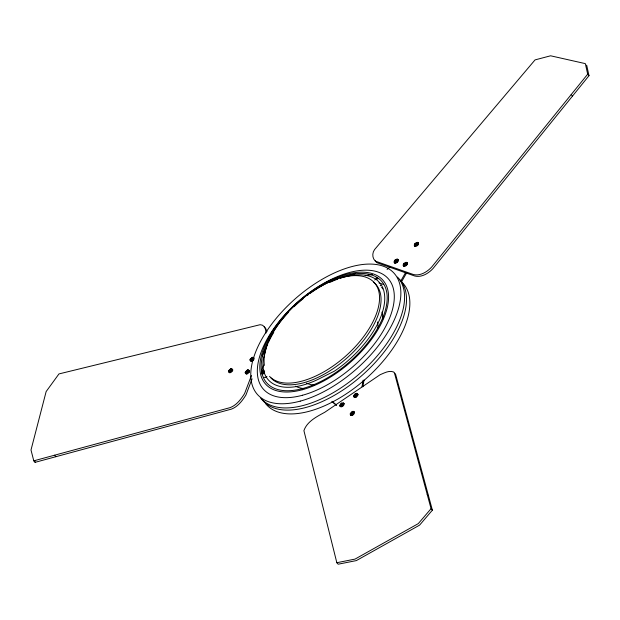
<?xml version="1.0" encoding="UTF-8"?>
<svg xmlns="http://www.w3.org/2000/svg" width="620" height="620" viewBox="0 0 620 620"><rect width="100%" height="100%" fill="white"/><g stroke="black" fill="none" stroke-linecap="round" stroke-linejoin="round"><path stroke-width="0.93" d="M229.857 372.62L230.353 371.303L229.881 370.768L228.501 371.147L228.865 372.093L230.152 372.612L231.012 371.132L232.593 370.419L232.206 369.094L231.268 368.652L230.772 369.969L231.245 370.504L232.624 370.132M229.005 371.396L228.501 371.147M247.085 372.543L246.605 372.008L245.226 372.38L245.171 372.884L246.876 373.852L247.737 372.364L249.116 371.992L249.356 371.365L248.512 369.884L248 369.892L246.582 373.86M245.729 372.628L245.226 372.38M251.86 359.933L251.387 359.399L250.007 359.778L249.953 360.274L251.658 361.243L251.542 360.538L253.425 358.848L253.898 359.383M253.658 358.228L252.278 358.6L252.751 359.135L254.138 358.763L253.712 357.724L252.774 357.283L251.363 361.251M362.995 382.788L363.049 382.284M397.753 259.555L397.575 261.795L395.831 261.221L394.708 262.547L395.18 263.082L393.995 262.105L394.436 260.733L395.854 261.601L394.731 262.926M406.829 262.74L406.387 264.12L406.86 264.655L406.332 265.283L404.907 264.415L403.791 265.74L403.969 266.282L403.07 265.298L403.512 263.926L404.938 264.794M417.965 242.776L417.787 245.016L416.043 244.443L414.92 245.768L415.392 246.303L414.199 245.326L414.648 243.954L416.067 244.822L414.943 246.148M340.318 405.999L339.899 404.961L341.031 403.527L341.767 405.015L340.287 406.286M342.356 405.418L342.101 404.465L343.542 403.488L342.356 405.418L342.504 406.247L341.674 405.883L341.411 404.93L339.969 405.914L340.442 406.449L339.969 405.914M350.672 414.61L350.254 413.571L351.393 412.137L352.121 413.625L350.649 414.896M354.183 396.591L353.757 395.552L354.896 394.119L355.624 395.606L354.152 396.878M352.71 414.028L352.454 413.075L353.904 412.099L352.71 414.028L353.183 414.563L352.501 415.028L351.772 413.54L350.323 414.524L350.796 415.059L352.245 414.075L351.772 413.54M356.213 396.01L355.958 395.056L357.407 394.08L356.213 396.01L356.361 396.839L355.531 396.474L355.276 395.521L353.826 396.506L354.299 397.04L353.826 396.506M362.003 386.826L363.119 380.184M362.901 386.717L364.017 380.076M229.385 372.085L229.881 370.768M228.733 370.52L230.121 370.148L230.617 368.83L231.09 369.365L230.594 370.683L229.206 371.054L228.733 370.52L230.617 368.83M230.508 372.442L230.036 371.907L230.531 370.59L231.919 370.218L232.392 370.752M246.109 373.325L246.605 372.008M247.318 371.923L245.938 372.295L245.466 371.76L246.845 371.38L247.341 370.07L248.473 370.427L248 369.892M250.891 360.716L251.387 359.399M251.627 358.779L252.1 359.313L250.72 359.685L250.24 359.151L251.627 358.779L252.123 357.461L253.254 357.817L252.774 357.283M251.441 375.534L244.621 393.499C241.017 399.203 236.693 405.085 230.183 407.611L33.782 460.838L31 449.996L46.144 391.561L58.954 373.93L260.137 324.702C264.601 324.601 265.941 329.507 266.026 333.079M252.084 378.828L245.946 394.994C242.335 400.698 238.01 406.581 231.5 409.099L35.108 462.334L33.782 460.838M263.089 372.031L263.585 370.714L263.113 370.179L262.609 371.496L263.5 372.473M262.353 373.969L262.849 372.651L262.376 372.116L261.88 373.434L263.004 373.79L262.531 373.256L263.027 371.938M263.74 371.853L263.267 371.318L263.763 370.001M400.838 280.914L405.612 272.49M401.574 281.751L406.836 272.49M231.919 370.218L230.036 371.907M250.24 359.151L252.123 357.461M250.72 359.685L250.48 360.313L250.007 359.778M245.466 371.76L247.341 370.07M249.116 371.992L248.643 371.458L246.76 373.147L247.24 373.682M266.933 376.51L266.05 377.317A0.984 0.504 -41.5 0 1 265.616 377.417L263.709 377.332M587.675 74.191L431.706 267.019C426.839 272.335 418.818 277.039 411.548 273.877L375.34 261.121C372.147 258.129 372 252.983 374.604 249.542L535.044 59.9L550.599 55.792L585.342 63.627L587.675 74.191L589 75.686L433.024 268.507C428.157 273.823 420.143 278.535 412.866 275.365L376.666 262.609L375.232 260.764M394.258 262.392L395.382 261.067M397.032 259.106L394.963 260.106L395.917 260.439L397.032 259.106L397.808 259.64M397.784 261.462L396.358 260.594L397.482 259.269L397.955 259.803L397.482 259.269M394.963 260.106L396.389 260.974L397.513 259.648M414.47 245.613L415.594 244.288M417.245 242.335L415.175 243.327L416.121 243.66L417.245 242.335L418.019 242.862M417.996 244.683L416.57 243.815L417.694 242.49L418.167 243.024L417.694 242.49M415.175 243.327L416.601 244.195L417.717 242.87M403.341 265.585L404.465 264.26M406.115 262.299L404.046 263.298L404.992 263.632L406.115 262.299L406.883 262.834M406.86 264.655L405.441 263.787L406.565 262.462L407.038 262.996L406.565 262.462M404.046 263.298L405.464 264.167L406.588 262.834M431.063 508.679L418.275 523.629L355.028 559.101L336.831 562.712L303.909 430.652C307.009 421.445 316.936 416.562 324.826 412.23L380.137 374.705C384.307 373.023 389.197 370.055 393.739 372.039L394.514 373.224L431.063 508.679L432.38 510.175L419.6 525.125L356.345 560.596L338.156 564.208L336.831 562.712M395.444 260.64L394.909 261.268L394.436 260.733M415.648 243.862L415.121 244.489L414.648 243.954M397.25 262.089L396.777 261.555L394.708 262.547M417.462 245.311L416.989 244.776L414.92 245.768M404.519 263.833L403.984 264.461L403.512 263.926M406.332 265.283L405.86 264.748L403.791 265.74M341.504 404.062L342.194 403.597L342.449 404.55C343.108 403.264 344.867 404.209 343.542 403.488M355.369 394.653L356.206 393.359L357.019 393.344L357.88 394.615L357.407 394.08M351.865 412.672L352.703 411.37L353.509 411.362L354.377 412.633L353.904 412.099M374.713 279.992L376.89 278.132M387.082 269.46L389.996 266.98M339.845 405.464L341.295 404.48L341.031 403.527M342.449 404.55L341.976 404.015L343.426 403.031L343.899 403.574M353.702 396.056L355.151 395.072L354.896 394.119M357.756 394.165L356.306 395.142L355.834 394.607L357.283 393.63M350.199 414.075L351.649 413.091L351.393 412.137M354.253 412.176L352.803 413.16L352.331 412.625L353.78 411.641M231.09 369.365L231.74 369.187L231.268 368.652M262.485 370.481L263.113 370.179M262.531 373.256L264.415 371.566L261.702 372.403M341.976 404.015L341.721 403.062L343.426 403.031M355.531 396.474L354.097 396.792M341.674 405.883L340.233 406.201M352.028 414.493L350.587 414.811M252.046 359.22L253.425 358.848M230.772 369.969L232.151 369.597M248.883 370.83L247.496 371.21L247.969 371.744L249.356 371.365M247.264 371.829L248.643 371.458M263.267 371.318L264.647 370.938M377.379 278.225L376.867 278.233L377.045 278.775L376.154 277.791M416.57 243.815L417.516 244.148M416.043 244.443L416.989 244.776M396.358 260.594L397.311 260.927M405.441 263.787L406.387 264.12M395.831 261.221L396.777 261.555M404.907 264.415L405.86 264.748M378.913 282.875L383.478 284.479M394.39 373.147L395.537 374.054L432.38 510.175M264.19 326.849L265.6 328.228L266.972 331.591M332.056 401.349L336.358 405.085M332.08 401.558L336.381 405.302M571.191 94.573L572.516 96.061M416.121 243.66L416.601 244.195M404.992 263.632L405.464 264.167M395.917 260.439L396.389 260.974M355.151 395.072L355.624 395.606M355.276 395.521L356.004 397.009M427.196 494.357L428.521 495.853M352.454 413.075L353.183 414.563M351.649 413.091L352.121 413.625M341.721 403.062L342.194 403.597M342.101 404.465L342.829 405.953M350.323 414.524L350.796 415.059M341.295 404.48L341.767 405.015M341.411 404.93L342.147 406.418M246.845 371.38L247.737 372.364M230.121 370.148L231.012 371.132M54.544 455.212L55.862 456.707M355.578 393.654L355.834 394.607M352.075 411.672L352.331 412.625M352.245 414.075L352.501 415.028M34.643 460.528L35.108 462.334M586.667 65.123L589 75.686M310.116 293.353A76.686 39.107 -41.5 0 1 386.26 306.52A76.686 39.107 -41.5 0 1 290.098 390.662A76.686 39.107 -41.5 0 1 288.633 312.154M294.012 306.737A76.686 39.107 -41.5 0 1 303.304 298.553M307.063 295.601A76.686 39.107 -41.5 0 1 308.589 294.469M397.498 277.055A91.341 46.578 -41.5 0 1 359.972 373.333A91.341 46.578 -41.5 0 1 260.346 397.683M270.932 334.552A91.341 46.578 -41.5 0 1 273.583 330.739M328.623 281.875A91.341 46.578 -41.5 0 1 331.901 280.116M399.435 279.248A91.341 46.578 -41.5 0 1 361.22 376.123A91.341 46.578 -41.5 0 1 261.71 399.125M262.268 355.981A91.341 46.578 -41.5 0 1 266.437 347.363M346.727 276.45A91.341 46.578 -41.5 0 1 355.361 273.513M401.442 281.728A91.341 46.578 -41.5 0 1 366.614 378.107A91.341 46.578 -41.5 0 1 265.624 403.667M261.524 371.744A91.341 46.578 -41.5 0 1 263.547 365.064M365.149 275.691A91.341 46.578 -41.5 0 1 372.55 274.521M264.422 365.42A70.277 35.836 -41.5 0 1 339.078 278.349A70.277 35.836 -41.5 0 1 365.265 334.436A70.277 35.836 -41.5 0 1 269.506 376.317M373.527 282.216A70.277 35.836 -41.5 0 1 349.804 355.407A70.277 35.836 -41.5 0 1 271.01 378.014M377.41 321.958A48.019 24.49 -41.5 0 1 377.96 328.461M313.922 384.997A48.019 24.49 -41.5 0 1 306.575 383.16M381.99 312.054A58.327 29.745 -41.5 0 1 382.695 319.222M304.389 388.593A58.327 29.745 -41.5 0 1 295.593 386.214M340.334 278.21A74.245 37.859 -41.5 0 1 384.671 300.716A74.245 37.859 -41.5 0 1 334.428 371.14L318.13 379.347A73.501 37.479 -41.5 0 1 263.144 359.894L266.406 347.076A74.245 37.859 -41.5 0 1 267.794 343.705M268.569 341.984A74.245 37.859 -41.5 0 1 273.746 332.413M329.863 282.402A74.245 37.859 -41.5 0 1 337.745 279.108M353.237 411.982A2.325 1.186 -41.5 0 1 354.384 413.207A2.325 1.186 -41.5 0 1 351.943 415.4A2.325 1.186 -41.5 0 1 350.796 414.175M351.362 413.261A2.325 1.186 -41.5 0 1 352.253 412.455M353.377 412.765A1.256 0.635 -41.5 0 1 353.555 413.432M353.253 413.928A1.256 0.635 -41.5 0 1 351.803 414.617M351.579 414.377A1.256 0.635 -41.5 0 1 351.625 413.951M351.928 413.455A1.256 0.635 -41.5 0 1 352.943 412.773M342.643 405.883A0.914 0.465 -41.5 0 1 342.256 406.069M342.883 403.372A2.325 1.186 -41.5 0 1 344.03 404.596A2.325 1.186 -41.5 0 1 341.581 406.79A2.325 1.186 -41.5 0 1 340.434 405.565M343.023 404.155A1.256 0.635 -41.5 0 1 343.201 404.821M342.899 405.317A1.256 0.635 -41.5 0 1 341.884 406.007M341.217 405.767A1.256 0.635 -41.5 0 1 342.581 404.163M356.74 393.964A2.325 1.186 -41.5 0 1 357.887 395.188A2.325 1.186 -41.5 0 1 355.446 397.381A2.325 1.186 -41.5 0 1 354.299 396.157M354.865 395.242A2.325 1.186 -41.5 0 1 355.756 394.436M356.756 395.909A1.256 0.635 -41.5 0 1 355.74 396.599M355.128 395.932A1.256 0.635 -41.5 0 1 356.446 394.754M417.268 242.947A2.325 1.186 -41.5 0 1 418.415 244.172A2.325 1.186 -41.5 0 1 415.974 246.373A2.325 1.186 -41.5 0 1 414.827 245.148M415.392 244.226A2.325 1.186 -41.5 0 1 416.284 243.42M416.973 243.738A1.256 0.635 -41.5 0 1 417.647 244.164A1.256 0.635 -41.5 0 1 416.803 245.326M415.958 244.427A1.256 0.635 -41.5 0 1 416.439 243.993M377.921 278.829A2.325 1.186 -41.5 0 1 376.689 278.396M406.472 264.748A0.914 0.465 -41.5 0 1 406.247 265.112M406.139 262.919A2.325 1.186 -41.5 0 1 407.286 264.143A2.325 1.186 -41.5 0 1 404.844 266.337A2.325 1.186 -41.5 0 1 403.69 265.12M406.457 264.368A1.256 0.635 -41.5 0 1 405.674 265.298M404.519 264.895A1.256 0.635 -41.5 0 1 405.573 263.81A1.256 0.635 -41.5 0 1 406.503 263.942M397.056 259.726A2.325 1.186 -41.5 0 1 398.203 260.95A2.325 1.186 -41.5 0 1 395.762 263.151A2.325 1.186 -41.5 0 1 394.615 261.927M395.18 261.005A2.325 1.186 -41.5 0 1 396.072 260.199M397.42 260.749A1.256 0.635 -41.5 0 1 396.591 262.105M395.746 261.206A1.256 0.635 -41.5 0 1 396.226 260.772M396.761 260.516A1.256 0.635 -41.5 0 1 397.195 260.508M230.656 371.117A0.914 0.465 -41.5 0 1 231.012 370.806M232.322 369.257A2.325 1.186 -41.5 0 1 231.198 372.217A2.325 1.186 -41.5 0 1 229.067 371.465M231.043 371.644A1.256 0.635 -41.5 0 1 229.85 371.396A1.256 0.635 -41.5 0 1 231.376 370.024A1.256 0.635 -41.5 0 1 231.531 371.21M264.205 371.961A0.914 0.465 -41.5 0 1 264.345 372.442M264.12 372.806A0.914 0.465 -41.5 0 1 263.763 373.124M263.058 373.317A0.914 0.465 -41.5 0 1 262.896 373.139M263.151 372.465A0.914 0.465 -41.5 0 1 263.887 371.961M264.593 372.76A2.325 1.186 -41.5 0 1 261.896 374.046M264.368 371.636A1.256 0.635 -41.5 0 1 264.019 372.558M263.539 372.992A1.256 0.635 -41.5 0 1 262.338 372.814A1.256 0.635 -41.5 0 1 263.709 371.403M251.906 360.422A0.914 0.465 -41.5 0 0 252.077 360.6A1.256 0.635 -41.5 0 1 251.588 360.538M253.603 360.042A2.325 1.186 -41.5 0 1 251.278 361.382A2.325 1.186 -41.5 0 1 250.573 360.096M253.022 357.895A2.325 1.186 -41.5 0 1 253.828 357.88M253.386 358.918A1.256 0.635 -41.5 0 1 253.34 359.344M253.037 359.84A1.256 0.635 -41.5 0 1 252.557 360.274M251.402 359.871A1.256 0.635 -41.5 0 1 251.712 359.375M252.193 358.941A1.256 0.635 -41.5 0 1 252.72 358.685M247.38 372.356A0.914 0.465 -41.5 0 1 247.737 372.039M249.054 370.489A2.325 1.186 -41.5 0 1 247.93 373.449A2.325 1.186 -41.5 0 1 245.799 372.705M247.256 370.977A2.325 1.186 -41.5 0 1 248.24 370.504M247.775 372.884A1.256 0.635 -41.5 0 1 246.582 372.635A1.256 0.635 -41.5 0 1 248.101 371.264A1.256 0.635 -41.5 0 1 248.256 372.45M381.447 287.68A2.325 1.186 -41.5 0 1 382.594 288.904M380.2 285.339A2.325 1.186 -41.5 0 1 380.618 285.789M302.265 389.748A78.36 39.959 -41.5 0 0 387.585 289.083A78.36 39.959 -41.5 0 0 282.751 317.425A78.36 39.959 -41.5 0 0 302.265 389.748M302.483 395.25A83.367 42.509 -41.5 0 0 393.243 288.161A83.367 42.509 -41.5 0 0 281.72 318.308A83.367 42.509 -41.5 0 0 302.483 395.25M300.251 401.125A91.341 46.578 -41.5 0 0 399.699 283.782A91.341 46.578 -41.5 0 0 277.504 316.82A91.341 46.578 -41.5 0 0 300.251 401.125"/></g></svg>
